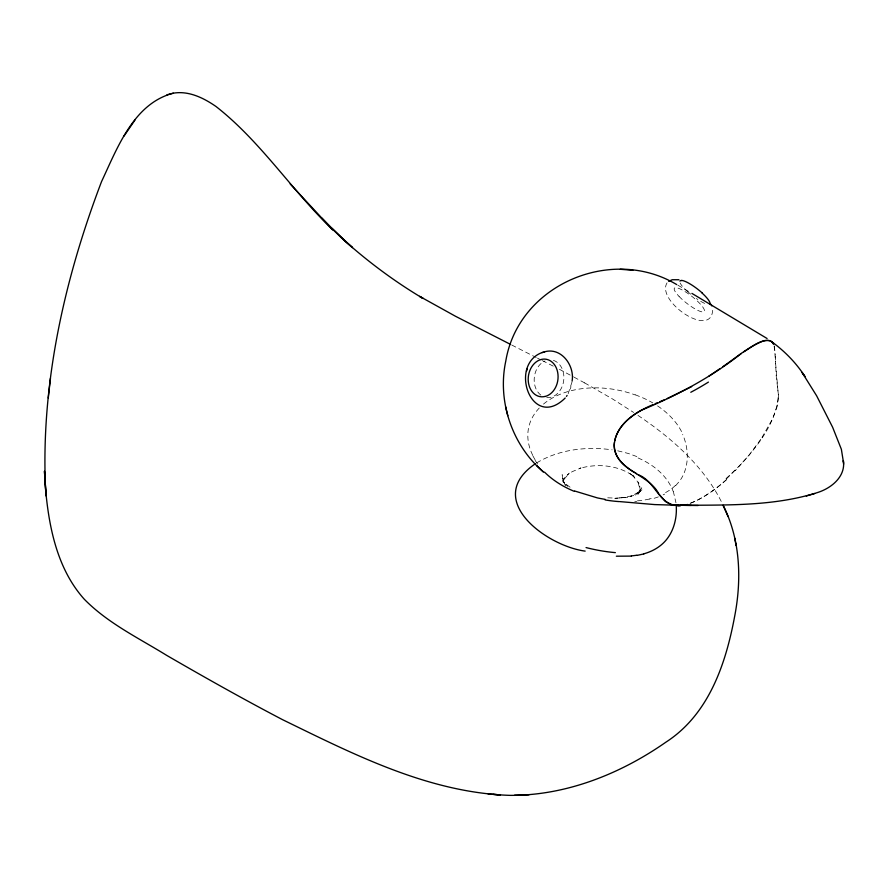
<?xml version="1.0" encoding="UTF-8"?>
<svg xmlns="http://www.w3.org/2000/svg" width="888" height="888" viewBox="0 0 888 888"><rect width="100%" height="100%" fill="white"/><g stroke="black" fill="none" stroke-linecap="round" stroke-linejoin="round"><path stroke-width="0.67" stroke-dasharray="4.44 3.33" d="M571.983 382.106L568.165 393.673M777.455 405.705L772.649 418.67L761.993 437.429M570.24 389.144L571.017 386.724M667.032 282.872C655.71 301.387 712.842 340.16 712.676 308.813M760.783 439.271L748.484 456.01L735.242 470.662M675.735 485.581L679.531 481.163A73.127 50.117 12.4 0 0 681.884 477.611C689.354 464.48 688.577 447.963 682.65 434.399M607.736 497.802L616.55 498.179L628.238 497.18L614.851 498.401L625.496 497.313L634.321 495.093L630.569 496.503L640.637 491.042L635.475 495.093L638.794 492.13L641.78 487.823L637.973 494.549L639.982 489.133L639.305 492.907L639.771 486.446L640.159 489.965L637.562 480.597L638.905 483.383L632.744 475.613L634.765 477.267L629.958 473.493L634.765 477.267M726.562 478.81C749.183 456.277 774.924 429.514 778.487 396.27M637.151 493.739L642.579 489.344L635.475 495.093M536.652 462.903C559.074 449.372 586.546 446.276 612.165 449.839M649.45 498.978L651.215 498.557M617.726 450.804L628.493 453.513L638.661 457.253M635.286 394.794L642.102 397.524A79.21 54.024 11.5 0 1 652.813 402.919M511.821 345.066L536.241 357.498M537.462 358.119L541.125 359.984M542.346 360.606L553.324 366.189M559.429 369.297L573.237 376.745M584.648 382.906L612.986 399.245L633.632 412.454M574.025 377.167L586.657 383.982M677.91 285.203L690.809 292.729M631.845 474.958C616.572 464.901 596.647 463.414 579.353 468.464L580.963 467.932L572.138 471.706L567.266 474.902L569.43 473.071L562.992 480.541L564.613 477.733L563.014 482.006L563.691 478.776L563.436 483.516L562.171 474.68L562.937 480.02L565.379 485.47L562.826 480.774L566.833 485.447M637.984 415.395C671.983 438.339 704.373 466.555 722.566 504.062M570.074 487.212L564.846 483.372L567.632 486.38M535.064 459.773L532.578 455.289M673.282 491.253L675.968 502.775M774.136 345.832L775.59 361.816M774.258 346.22L775.379 354.456M778.41 394.86L776.156 375.435L775.579 361.46M775.446 355.921L775.557 360.273M775.624 363.325L778.487 397.091M726.717 479.42A75.136 28.305 -47.1 0 1 686.269 504.517M726.229 479.931A75.158 28.405 -47.3 0 1 684.704 505.05M734.898 470.185A77.489 29.948 -46.7 0 1 725.907 478.621M778.166 397.191A26.329 17.505 -72.1 0 1 777.1 405.661M553.402 360.384A18.937 14.785 -82.5 0 1 563.514 381.796A18.937 14.785 -82.5 0 1 546.731 397.535M540.836 395.116A18.937 14.785 -82.5 0 1 534.343 377.023A18.937 14.785 -82.5 0 1 545.021 360.928M687.756 291.83A18.937 4.085 37.7 0 1 680.164 283.017M704.628 303.396A18.937 4.063 38.1 0 1 696.37 298.523M690.675 294.183A18.937 4.063 38.1 0 1 687.989 291.852M657.553 405.894A79.21 54.024 11.5 0 1 682.872 434.376M675.446 485.425A62.615 42.513 10.6 0 1 663.902 493.451M664.635 494.105A63.215 43.368 11.8 0 1 663.125 494.86M658.374 496.88A63.215 43.368 11.8 0 1 651.515 499.001M649.483 499.034A75.68 52.148 11.8 0 1 636.485 500.932M636.718 501.598A95.116 65.29 11.6 0 1 634.776 501.72M537.606 464.047A77.878 53.613 11.2 0 1 534.82 459.829M532.722 455.267A80.708 55.056 11.7 0 1 540.126 407.148M543.478 404.096A80.708 55.056 11.7 0 1 635.209 394.938M638.061 457.953A78.843 56.188 -0.8 0 1 673.126 491.286M679.076 296.437A18.937 4.307 38 0 0 704.095 311.61A18.937 4.307 38 0 0 684.737 291.408A18.937 4.307 38 0 0 679.076 296.437"/><path stroke-width="1.33" d="M843.6 464.169L843.356 460.583C845.909 476.634 831.113 488.367 817.326 492.607C773.537 506.426 726.662 504.895 681.274 505.316L698.079 505.516M572.094 381.185C574.836 365.579 561.127 346.631 544.111 351.948M614.429 442.457C612.309 456.088 623.82 466.4 634.554 472.449M290.176 183.971L332.867 229.937C291.952 190.72 260.928 141.603 216.028 106.516C203.741 97.98 188.722 90.554 173.327 93.185C133.577 103.452 117.294 148.13 101.554 181.563C64.347 279.265 40.604 384.426 45.577 489.355C49.073 528.116 57.509 569.397 84.282 599.222C107.714 623.165 138.439 637.917 166.6 655.322C204.873 677.489 243.401 699.2 282.595 719.691C354.168 754.567 428.804 792.818 510.123 795.37C566.022 795.637 620.534 773.87 665.867 742.19C708.591 714.629 725.663 664.39 734.565 616.838C741.846 579.631 740.492 539.571 723.076 505.228L728.06 516.527M48.274 398.024L50.45 378.332M614.674 440.936C618.792 422.488 636.563 411.588 652.791 404.728M544.855 351.704C506.937 361.383 530.758 431.99 565.19 398.013M527.294 368.809L526.506 371.228M566.455 396.381L567.099 395.415M123.998 136.064L134.921 120.146M668.631 281.329L672.238 279.731L678.932 279.731M722.954 366.578C736.019 357.742 748.118 346.975 762.914 341.125C766.644 339.571 771.983 340.015 773.57 344.344M741.347 353.457C711.088 377.378 677.056 395.404 641.58 410.145C628.438 417.216 615.051 429.137 614.23 445.077C615.184 470.995 648.284 473.315 658.741 493.772M720.168 368.531L708.824 376.246M535.32 463.769C482.772 499.744 546.819 546.076 585.159 551.115M743.755 351.803C751.714 347.219 760.017 339.272 769.863 340.681A23.676 11.555 -58.5 0 1 772.049 342.091M691.685 386.602L667.265 398.534M655.089 403.729L657.431 402.719M664.746 399.622L659.828 401.709M542.035 352.647L542.746 352.403M814.784 493.517L806.315 496.015M643.844 553.934L636.907 555.433M166.988 94.761L173.327 93.185M681.362 504.917C659.951 508.968 656.021 481.307 638.561 474.891M631.468 556.099L616.35 556.199M678.199 505.283L654.7 504.584L619.613 501.587M514.563 795.215L528.993 794.827M676.723 284.593C611.333 245.288 518.414 284.804 505.772 361.139C497.147 401.376 512.221 445.454 543.567 472.094L536.818 465.701M691.208 505.427L674.503 505.228M493.018 794.372L500.477 794.871L488.156 794.027M632.889 270.263L620.235 269.286M671.239 504.617L665.434 501.531L659.262 494.483M574.591 490.986L597.313 497.879A109.513 75.78 11.4 0 0 605.15 499.356M510.611 344.444L455.466 316.25L419.602 296.359L423.065 298.457C394.339 281.363 367.454 261.316 342.635 238.95L352.503 247.63L331.746 228.283L342.235 238.561L321.8 218.06M635.564 473.071L636.563 473.681M691.919 293.406L767.088 338.506M772.993 342.679C785.503 352.025 796.525 363.403 804.972 376.556L801.975 372.338L816.627 395.793L832.611 427.217L841.369 449.284L843.467 462.382M772.049 342.058L772.682 342.824M711.122 304.384L711.776 305.894M507.792 415.684L505.605 406.704M734.742 538.184L736.019 545.232L735.73 543.534M676.245 505.705C677.033 517.538 674.159 529.892 666.733 539.316A62.149 46.875 24.7 0 1 643.778 553.823M708.424 382.095A239.627 120.313 -54 0 1 690.786 392.274M674.347 505.461A83.905 33.122 -51 0 1 671.128 504.75M680.341 505.838A75.158 28.405 -47.3 0 1 677.688 506.016M545.021 396.503A18.937 14.863 -82.4 0 0 557.964 374.325A18.937 14.796 -82 0 0 541.258 359.451A18.937 14.863 -81.5 0 0 528.305 381.596A18.937 14.796 -82 0 0 544.988 396.459M702.175 293.14A18.937 4.196 38.2 0 1 709.967 304.096M681.64 280.419A18.937 4.218 37.8 0 1 702.43 293.162M679.931 281.096A18.937 4.085 37.7 0 1 681.806 280.564M619.014 501.587A95.116 65.29 11.6 0 1 605.072 499.911M574.336 491.364A77.878 53.613 11.2 0 1 544.522 472.105M615.362 552.636A101.099 54.024 14.4 0 1 586.058 547.574M636.807 555.222A71.895 51.881 21 0 1 631.39 555.877M44.977 479.143L44.444 471.239L46.076 495.959L44.977 479.143"/></g></svg>
